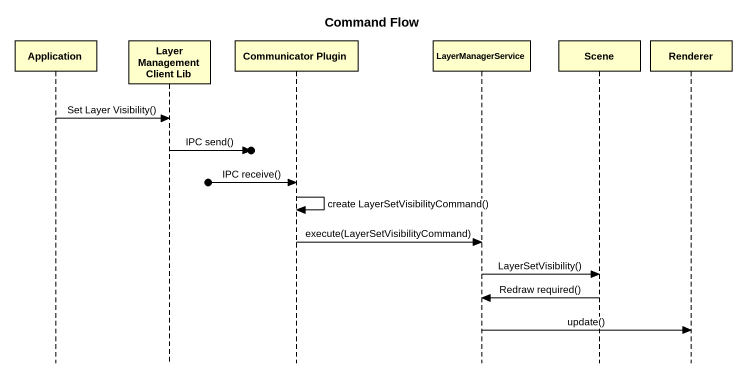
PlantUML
@startuml
title Command Flow
hide footbox
participant Application
participant "Layer Management Client Lib" as Layer_Management_Client_Lib
participant "Communicator Plugin" as Communicator_Plugin
participant LayerManagerService
participant Scene
participant Renderer

Application -> Layer_Management_Client_Lib : Set Layer Visibility()
Layer_Management_Client_Lib ->o] : IPC send()
[o-> Communicator_Plugin : IPC receive()
Communicator_Plugin -> Communicator_Plugin : create LayerSetVisibilityCommand()
Communicator_Plugin -> LayerManagerService : execute(LayerSetVisibilityCommand)
LayerManagerService -> Scene : LayerSetVisibility()
Scene -> LayerManagerService : Redraw required()
LayerManagerService -> Renderer : update()
@enduml
